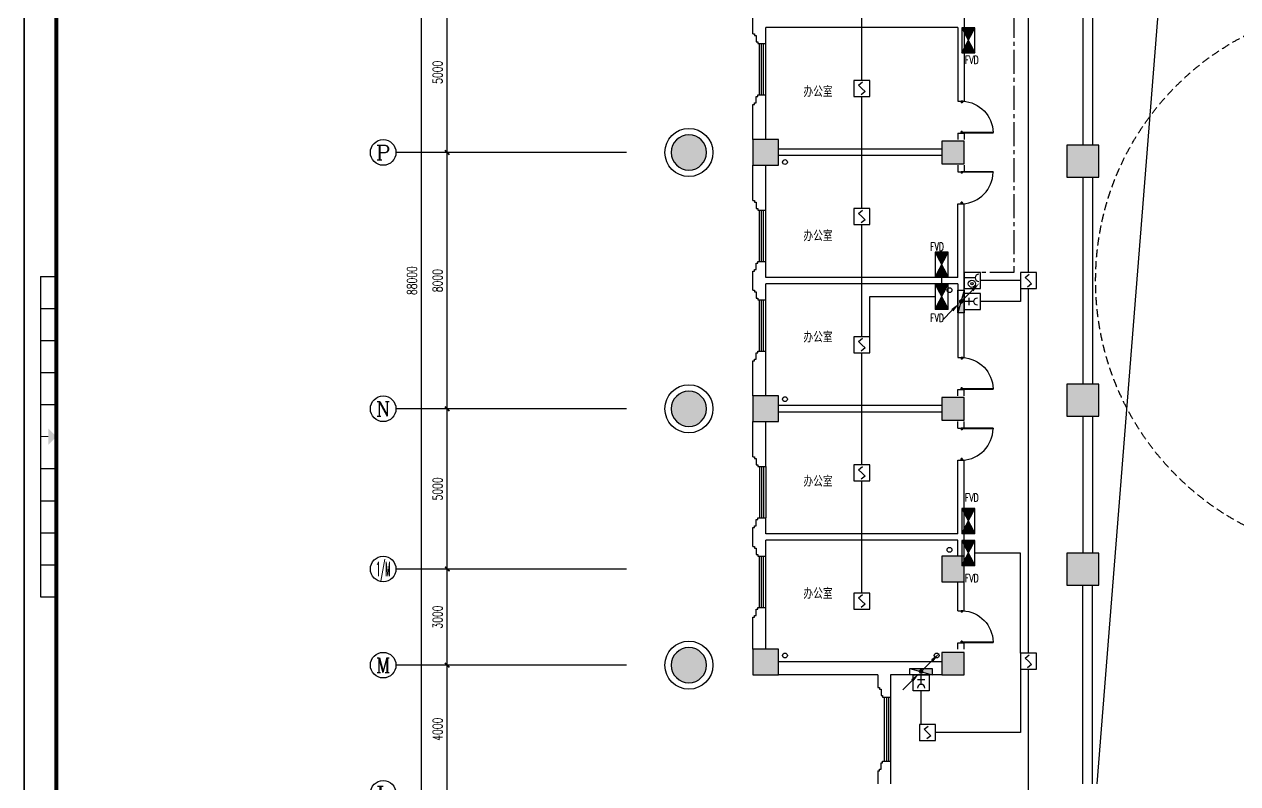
# Model space of a CAD drawing. Extents: x 190999 to 918899, y -200814 to 215286.
# Drawn here: x 750699 to 788585, y -33296 to -9596 of the extents above; entities that cross this region are included whole.
import ezdxf
from ezdxf.enums import TextEntityAlignment as Align

# ---------------------------------------------------------------- set-up
doc = ezdxf.new("R2010")
doc.units = 0
doc.header["$LTSCALE"] = 1000
doc.header["$MEASUREMENT"] = 0
doc.linetypes.add('CENTER2', pattern=[1.125, 0.75, -0.125, 0.125, -0.125])
doc.linetypes.add('HIDDEN', pattern=[0.375, 0.25, -0.125])
doc.layers.get('Defpoints').update_dxf_attribs({"color": 1})
for name, color, linetype in [('00-EQUIP', 3, 'Continuous'), ('00-LWIRE', 4, 'Continuous'), ('00-WIRE-4', 6, 'Continuous'), ('A-卫生间', 250, 'Continuous'), ('A-墙线', 2, 'Continuous'), ('A-外包装修', 250, 'Continuous'), ('A-外窗', 145, 'Continuous'), ('A-门', 167, 'Continuous'), ('AXIS', 3, 'Continuous'), ('AXIS_TEXT', 7, 'Continuous'), ('COLUMN', 2, 'Continuous'), ('EQUIP_消火栓', 1, 'Continuous'), ('PUB_HATCH', 250, 'Continuous'), ('STAIR', 5, 'Continuous'), ('图框', 189, 'Continuous'), ('房间名称', 7, 'Continuous'), ('暖通-风-说明', 3, 'Continuous'), ('雨水管', 151, 'Continuous')]:
    doc.layers.add(name, color=color, linetype=linetype)
doc.styles.add('_TCH_AXIS', font='COMPLEX', dxfattribs={"bigfont": 'GBCBIG'})
doc.styles.add('_TCH_DIM', font='SIMPLEX', dxfattribs={"bigfont": 'GBCBIG'})
doc.styles.add('COMPLEX', font='COMPLEX')
doc.styles.add('DIM_FONT', font='SIMPLEX', dxfattribs={"width": 0.7, "bigfont": 'GBCBIG'})
doc.styles.add('HZ-ZGBZ', font='romanc.shx', dxfattribs={"width": 0.65})
doc.styles.get("Standard").update_dxf_attribs({"font": 'simhei.ttf'})
doc.dimstyles.new('DIMN', dxfattribs={"dimtxt": 300, "dimasz": 100, "dimexe": 250, "dimexo": 300, "dimgap": 150, "dimtad": 1, "dimdec": 0, "dimzin": 0, "dimdsep": 46, "dimtxsty": 'DIM_FONT', "dimblk": 'ARCHTICK', "dimcen": 0.09, "dimclrt": 7, "dimazin": 2, "dimtfac": 1, "dimtdec": 0, "dimtix": 1, "dimtmove": 2, "dimatfit": 3, "dimfxl": 0, "dimtolj": 1, "dimtzin": 0, "dimarcsym": 0})

# ---------------------------------------------------------------- blocks, each defined once
blk = doc.blocks.new('TJAD_TK_A0')
at = {"layer": '图框'}
for p, q in [((2162, 399.3), (973, 399.3)), ((1517.5, -436.65), (1517.5, -431.65)), ((1527.5, -436.65), (1527.5, -431.65)), ((1537.5, -436.65), (1537.5, -431.65)), ((1547.5, -436.65), (1547.5, -431.65)), ((1557.5, -436.65), (1557.5, -431.65)), ((1577.5, -436.65), (1577.5, -431.65)), ((1587.5, -436.65), (1587.5, -431.65)), ((1597.5, -436.65), (1597.5, -431.65)), ((1607.5, -436.65), (1607.5, -431.65)), ((1617.5, -436.65), (1617.5, -431.65)), ((1517.5, -436.65), (1617.5, -436.65)), ((973, -441.7), (2162, -441.7))]:
    blk.add_line(p, q, dxfattribs=at)
at = {"layer": '图框', "const_width": 1.2}
blk.add_lwpolyline([(2152, -431.7), (2152, 389.3), (998, 389.3), (998, -431.7)], close=True, dxfattribs=at)
at = {"layer": '图框', "const_width": 0.3}
blk.add_lwpolyline([(1567.5, -434.15), (1567.5, -436.65)], dxfattribs=at)
at = {"layer": '图框'}
blk.add_solid([(1570, -434.15), (1565, -434.15), (1567.5, -431.65)], dxfattribs=at)
blk = doc.blocks.new('$TwtSys$00000434')
for p, q in [((-0.5, 0.5), (-0.5, -0.5)), ((-0.5, -0.5), (0.5, 0.5)), ((0.5, 0.5), (-0.5, 0.5)), ((0.5, -0.5), (0.5, 0.5)), ((-0.5, -0.5), (0.5, -0.5))]:
    blk.add_line(p, q)
blk.add_solid([(0.5, -0.5), (0.5, 0.5), (-0.5, -0.5)])
blk = doc.blocks.new('m1000')
at = {"layer": 'A-墙线'}
for p, q in [((0, 0), (0, 200)), ((1000, 0), (1000, 200))]:
    blk.add_line(p, q, dxfattribs=at)
at = {"layer": 'A-门'}
for p, q in [((0, 1100), (0, 100)), ((0, 1100), (20, 1100)), ((20, 1100), (20, 150)), ((0, 150), (30, 150)), ((0, 100), (50, 100)), ((30, 150), (30, 130)), ((30, 130), (50, 130)), ((50, 130), (50, 100)), ((950, 130), (950, 100)), ((970, 130), (950, 130)), ((1000, 100), (950, 100)), ((970, 150), (970, 130)), ((1000, 150), (970, 150)), ((1000, 150), (1000, 100))]:
    blk.add_line(p, q, dxfattribs=at)
blk.add_arc((0, 100), 1000, 2.866, 88.854, dxfattribs=at)
blk = doc.blocks.new('_ArchTick')
at = {"const_width": 0.5}
blk.add_lwpolyline([(-0.7, -0.7), (0.7, 0.7)], dxfattribs=at)
blk = doc.blocks.new('*D755')
at = {"layer": 'AXIS', "color": 0, "lineweight": -2}
for p, q in [((764699, -29596), (763654, -29596)), ((763904, -33596), (763904, -29596)), ((764699, -33596), (763654, -33596))]:
    blk.add_line(p, q, dxfattribs=at)
at = {"layer": 'Defpoints', "color": 0}
for p in [(763904, -29596), (764999, -29596), (764999, -33596)]:
    blk.add_point(p, dxfattribs=at)
at = {"layer": 'AXIS', "color": 0, "lineweight": -2, "xscale": 100, "yscale": 100, "zscale": 100}
for p, rotation in [((763904, -29596), 90), ((763904, -33596), 270)]:
    blk.add_blockref('_ArchTick', p, dxfattribs=dict(at, rotation=rotation))
at = {"layer": 'AXIS', "color": 7, "insert": (763604, -31596), "char_height": 300, "attachment_point": 5, "rotation": 90, "style": 'DIM_FONT'}
blk.add_mtext('\\A1;4000', dxfattribs=at)
blk = doc.blocks.new('*D756')
at = {"layer": 'AXIS', "color": 0, "lineweight": -2}
for p, q in [((764699, -26596), (763654, -26596)), ((763904, -29596), (763904, -26596)), ((764699, -29596), (763654, -29596))]:
    blk.add_line(p, q, dxfattribs=at)
at = {"layer": 'Defpoints', "color": 0}
for p in [(763904, -26596), (764999, -26596), (764999, -29596)]:
    blk.add_point(p, dxfattribs=at)
at = {"layer": 'AXIS', "color": 0, "lineweight": -2, "xscale": 100, "yscale": 100, "zscale": 100}
for p, rotation in [((763904, -26596), 90), ((763904, -29596), 270)]:
    blk.add_blockref('_ArchTick', p, dxfattribs=dict(at, rotation=rotation))
at = {"layer": 'AXIS', "color": 7, "insert": (763604, -28096), "char_height": 300, "attachment_point": 5, "rotation": 90, "style": 'DIM_FONT'}
blk.add_mtext('\\A1;3000', dxfattribs=at)
blk = doc.blocks.new('*D757')
at = {"layer": 'AXIS', "color": 0, "lineweight": -2}
for p, q in [((764699, -21596), (763654, -21596)), ((763904, -26596), (763904, -21596)), ((764699, -26596), (763654, -26596))]:
    blk.add_line(p, q, dxfattribs=at)
at = {"layer": 'Defpoints', "color": 0}
for p in [(763904, -21596), (764999, -21596), (764999, -26596)]:
    blk.add_point(p, dxfattribs=at)
at = {"layer": 'AXIS', "color": 0, "lineweight": -2, "xscale": 100, "yscale": 100, "zscale": 100}
for p, rotation in [((763904, -21596), 90), ((763904, -26596), 270)]:
    blk.add_blockref('_ArchTick', p, dxfattribs=dict(at, rotation=rotation))
at = {"layer": 'AXIS', "color": 7, "insert": (763604, -24096), "char_height": 300, "attachment_point": 5, "rotation": 90, "style": 'DIM_FONT'}
blk.add_mtext('\\A1;5000', dxfattribs=at)
blk = doc.blocks.new('*D758')
at = {"layer": 'AXIS', "color": 0, "lineweight": -2}
for p, q in [((764699, -13596), (763654, -13596)), ((763904, -21596), (763904, -13596)), ((764699, -21596), (763654, -21596))]:
    blk.add_line(p, q, dxfattribs=at)
at = {"layer": 'Defpoints', "color": 0}
for p in [(763904, -13596), (764999, -13596), (764999, -21596)]:
    blk.add_point(p, dxfattribs=at)
at = {"layer": 'AXIS', "color": 0, "lineweight": -2, "xscale": 100, "yscale": 100, "zscale": 100}
for p, rotation in [((763904, -13596), 90), ((763904, -21596), 270)]:
    blk.add_blockref('_ArchTick', p, dxfattribs=dict(at, rotation=rotation))
at = {"layer": 'AXIS', "color": 7, "insert": (763604, -17596), "char_height": 300, "attachment_point": 5, "rotation": 90, "style": 'DIM_FONT'}
blk.add_mtext('\\A1;8000', dxfattribs=at)
blk = doc.blocks.new('*D759')
at = {"layer": 'AXIS', "color": 0, "lineweight": -2}
for p, q in [((764699, -8596), (763654, -8596)), ((763904, -13596), (763904, -8596)), ((764699, -13596), (763654, -13596))]:
    blk.add_line(p, q, dxfattribs=at)
at = {"layer": 'Defpoints', "color": 0}
for p in [(763904, -8596), (764999, -8596), (764999, -13596)]:
    blk.add_point(p, dxfattribs=at)
at = {"layer": 'AXIS', "color": 0, "lineweight": -2, "xscale": 100, "yscale": 100, "zscale": 100}
for p, rotation in [((763904, -8596), 90), ((763904, -13596), 270)]:
    blk.add_blockref('_ArchTick', p, dxfattribs=dict(at, rotation=rotation))
at = {"layer": 'AXIS', "color": 7, "insert": (763604, -11096), "char_height": 300, "attachment_point": 5, "rotation": 90, "style": 'DIM_FONT'}
blk.add_mtext('\\A1;5000', dxfattribs=at)
blk = doc.blocks.new('*D772')
at = {"layer": 'AXIS', "color": 0, "lineweight": -2}
for p, q in [((764699, 26404), (762854, 26404)), ((763104, -61596), (763104, 26404)), ((764699, -61596), (762854, -61596))]:
    blk.add_line(p, q, dxfattribs=at)
at = {"layer": 'Defpoints', "color": 0}
for p in [(763104, 26404), (764999, 26404), (764999, -61596)]:
    blk.add_point(p, dxfattribs=at)
at = {"layer": 'AXIS', "color": 0, "lineweight": -2, "xscale": 100, "yscale": 100, "zscale": 100}
for p, rotation in [((763104, 26404), 90), ((763104, -61596), 270)]:
    blk.add_blockref('_ArchTick', p, dxfattribs=dict(at, rotation=rotation))
at = {"layer": 'AXIS', "color": 7, "insert": (762804, -17596), "char_height": 300, "attachment_point": 5, "rotation": 90, "style": 'DIM_FONT'}
blk.add_mtext('\\A1;88000', dxfattribs=at)
blk = doc.blocks.new('_FZH')
blk.add_lwpolyline([(-0.5, -0.5), (0.5, -0.5), (0.5, 0.5), (-0.5, 0.5)], close=True)
at = {"layer": 'PUB_HATCH'}
blk.add_solid([(-0.5, -0.5), (0.5, -0.5), (-0.5, 0.5), (0.5, 0.5)], dxfattribs=at)
blk = doc.blocks.new('_AXISO')
blk.add_circle((0, 0), 0.5)
at = {"layer": 'AXIS_TEXT', "style": 'COMPLEX', "width": 1.041667}
blk.add_attdef('A', text='', height=0.56, dxfattribs=at).set_placement((-0.25, -0.28), (0.25, -0.28), align=Align.FIT)
blk = doc.blocks.new('_LINKPT1')
at = {"color": 0}
blk.add_line((0, 0), (0, 0), dxfattribs=at)
blk = doc.blocks.new('3S1KCGW2')
for p, q in [((0.5, 0.5), (-0.5, 0.5)), ((-0.5, 0.5), (-0.5, -0.5)), ((-0.2, 0.2), (0.05, 0.4)), ((0, 0), (-0.2, 0.2)), ((0, 0), (0.2, -0.2)), ((0.5, -0.5), (0.5, 0.5)), ((-0.5, -0.5), (0.5, -0.5)), ((0.2, -0.2), (-0.05, -0.4))]:
    blk.add_line(p, q)
at = {"const_width": 0.04, "flags": 128}
blk.add_lwpolyline([(-0.5, -0.5), (-0.5, 0.5), (0.5, 0.5), (0.5, -0.5)], close=True, dxfattribs=at)
at = {"xscale": 0.002, "yscale": 0.002, "zscale": 0.002}
for p in [(-0.5, 0), (0, 0.5), (0.5, 0), (0, -0.5)]:
    blk.add_blockref('_LINKPT1', p, dxfattribs=at)
at = {"flags": 9}
blk.add_attdef('A', (0, 0), '', height=0.00002, dxfattribs=at)
blk = doc.blocks.new('3T1W6ZCM')
for p, q in [((0.5, 0.5), (-0.5, 0.5)), ((-0.5, 0.5), (-0.5, -0.5)), ((-0.178, 0.172), (-0.178, -0.443)), ((0.5, -0.5), (0.5, 0.5)), ((-0.5, -0.5), (0.5, -0.5))]:
    blk.add_line(p, q)
at = {"const_width": 0.04}
blk.add_lwpolyline([(-0.5, 0.5), (-0.5, -0.5), (0.5, -0.5), (0.5, 0.5)], close=True, dxfattribs=at)
for radius in [0.222, 0.074]:
    blk.add_circle((0.197, -0.03), radius)
blk.add_arc((-0.178, 0.403), 0.231, 180, 0)
at = {"xscale": 0.002, "yscale": 0.002, "zscale": 0.002}
for p in [(-0.5, 0), (0, 0.5), (0.5, 0), (0, -0.5)]:
    blk.add_blockref('_LINKPT1', p, dxfattribs=at)
at = {"flags": 9}
blk.add_attdef('A', (0, 0), '', height=0.00002, dxfattribs=at)
blk = doc.blocks.new('J62IR8YJ')
for p, q in [((-0.5, 1), (0.5, 1)), ((-0.5, 0), (-0.5, 1)), ((0.5, 1), (0.5, 0)), ((0.5, 0), (-0.5, 0)), ((-0.231, 0.312), (0.231, 0.312)), ((0, 0.598), (0, 0.06))]:
    blk.add_line(p, q)
at = {"const_width": 0.04, "flags": 128}
blk.add_lwpolyline([(-0.5, 0), (-0.5, 1), (0.5, 1), (0.5, 0)], close=True, dxfattribs=at)
blk.add_arc((0, 0.829), 0.231, 180, 0)
at = {"xscale": 0.002, "yscale": 0.00200000000000955, "zscale": 0.002}
for p in [(0, 1), (-0.5, 0.5), (0, 0), (0.5, 0.5)]:
    blk.add_blockref('_LINKPT1', p, dxfattribs=at)
at = {"flags": 9}
blk.add_attdef('A', (0, 0), '', height=0.00002, dxfattribs=at)
blk = doc.blocks.new('6H2KALM6')
for p, q in [((-0.78, 0.4), (0.78, -0.4)), ((0.78, 0.4), (-0.78, -0.4)), ((0.78, 0.4), (-0.78, 0.4)), ((-0.78, 0.4), (-0.78, -0.4)), ((0.78, -0.4), (0.78, 0.4)), ((-0.78, -0.4), (0.78, -0.4))]:
    blk.add_line(p, q)
at = {"const_width": 0.04}
blk.add_lwpolyline([(-0.78, 0.4), (-0.78, -0.4), (0.78, -0.4), (0.78, 0.4)], close=True, dxfattribs=at)
for points in [[(-0.78, 0.4), (0, 0), (-0.78, -0.4)], [(0.78, 0.4), (0, 0), (0.78, -0.4)]]:
    blk.add_solid(points)
at = {"xscale": 0.002, "yscale": 0.002, "zscale": 0.002}
for p in [(-0.78, 0), (0, 0.4), (0.78, 0), (0, -0.4)]:
    blk.add_blockref('_LINKPT1', p, dxfattribs=at)
at = {"flags": 9}
blk.add_attdef('A', (0, 0), '', height=0.00002, dxfattribs=at)
blk = doc.blocks.new('_WRLD1L')
for p, q in [((0.7, 0.7), (0, 0)), ((0.104, 0.104), (0.104, 0.104)), ((-0.104, -0.104), (-0.104, -0.104))]:
    blk.add_line(p, q)
at = {"const_width": 0.142}
blk.add_lwpolyline([(-0.071, 0, 1), (0.071, 0, 1)], format="xyb", close=True, dxfattribs=at)
blk.add_solid([(0.63, 0.77), (0.77, 0.63), (1.15, 1.15)])
at = {"width": 0.8, "flags": 9}
blk.add_attdef('A', (0, 0), '', height=0.00002, dxfattribs=at)
blk = doc.blocks.new('_WRLD10L')
for p, q in [((1.15, 1.15), (0.55, 0.55)), ((0.104, 0.104), (0.104, 0.104)), ((-0.104, -0.104), (-0.104, -0.104))]:
    blk.add_line(p, q)
at = {"const_width": 0.142}
blk.add_lwpolyline([(-0.071, 0, 1), (0.071, 0, 1)], format="xyb", close=True, dxfattribs=at)
blk.add_solid([(0.62, 0.48), (0.48, 0.62), (0.1, 0.1)])
at = {"width": 0.8, "flags": 9}
blk.add_attdef('A', (0, 0), '', height=0.00002, dxfattribs=at)

msp = doc.modelspace()

# ---------------------------------------------------------------- hatches: boundary and pattern name
at = {"layer": 'PUB_HATCH'}
for points in [[(770898.5, -13596.3, 1), (771998.5, -13596.3, 1)], [(774248.5, -13996.3), (774248.5, -13196.3), (773448.5, -13196.3), (773448.5, -13996.3)], [(780048.5, -13946.3), (780048.5, -13246.3), (779348.5, -13246.3), (779348.5, -13946.3)], [(770898.5, -21596.3, 1), (771998.5, -21596.3, 1)], [(774248.5, -21196.3), (773448.5, -21196.3), (773448.5, -21996.3), (774248.5, -21996.3)], [(780048.5, -21246.3), (779348.5, -21246.3), (779348.5, -21946.3), (780048.5, -21946.3)], [(780048.5, -26196.3), (779348.5, -26196.3), (779348.5, -26996.3), (780048.5, -26996.3)], [(770898.5, -29596.3, 1), (771998.5, -29596.3, 1)], [(774248.5, -29096.3), (773448.5, -29096.3), (773448.5, -29896.3), (774248.5, -29896.3)], [(780048.5, -29196.3), (779348.5, -29196.3), (779348.5, -29896.3), (780048.5, -29896.3)]]:
    msp.add_hatch(color=256, dxfattribs=at).paths.add_polyline_path(points)

# ---------------------------------------------------------------- linework, layer by layer
at = {"layer": '00-WIRE-4'}
for p, q in [((782048.5, -17346.3), (782048.5, -5966.3)), ((776848.5, -11346.3), (776848.5, -7846.3)), ((776848.5, -15346.3), (776848.5, -11846.3)), ((776848.5, -19346.3), (776848.5, -15846.3)), ((779339.5, -17486.3), (779339.5, -17706.3)), ((781798.5, -17596.3), (780548.5, -17596.3)), ((777098.5, -19346.3), (777098.5, -18096.3)), ((777098.5, -18096.3), (779139.5, -18096.3)), ((781798.5, -17846.3), (781798.5, -18246.3)), ((782048.5, -29226.3), (782048.5, -17846.3)), ((781798.5, -18246.3), (780548.5, -18246.3)), ((776848.5, -23346.3), (776848.5, -19846.3)), ((776848.5, -27346.3), (776848.5, -23846.3)), ((781798.5, -26096.3), (780373.5, -26096.3)), ((781798.5, -29226.3), (781798.5, -26096.3)), ((781798.5, -29726.3), (781798.5, -31698)), ((782048.5, -38121.3), (782048.5, -29726.3)), ((778698.5, -31448), (778698.5, -30396.3)), ((781798.5, -31698), (779148.5, -31698))]:
    msp.add_line(p, q, dxfattribs=at)
at = {"layer": '00-WIRE-4', "linetype": 'CENTER2'}
for p, q in [((781598.5, -9271.3), (781598.5, -17346.3)), ((781598.5, -17346.3), (780548.5, -17346.3))]:
    msp.add_line(p, q, dxfattribs=at)
at = {"layer": 'A-卫生间', "linetype": 'HIDDEN'}
msp.add_circle((792748.5, -17596.3), 8600, dxfattribs=at)
at = {"layer": 'A-墙线'}
for p, q in [((780048.5, -8996.3), (780048.5, -11994.3)), ((773448.5, -9896.3), (773448.5, -9296.3)), ((773848.5, -10196.3), (773848.5, -9696.3)), ((779848.5, -9696.3), (773848.5, -9696.3)), ((779848.5, -9696.3), (779848.5, -11994.3)), ((773448.5, -9896.3), (773498.5, -9896.3)), ((773498.5, -9896.3), (773498.5, -9946.3)), ((773498.5, -9946.3), (773548.5, -9946.3)), ((773548.5, -9946.3), (773548.5, -10146.3)), ((773548.5, -10146.3), (773598.5, -10146.3)), ((773598.5, -10146.3), (773598.5, -10196.3)), ((773598.5, -10196.3), (773848.5, -10196.3)), ((773448.5, -13196.3), (773448.5, -12096.3)), ((773448.5, -12096.3), (773498.5, -12096.3)), ((773498.5, -12046.3), (773548.5, -12046.3)), ((773498.5, -12096.3), (773498.5, -12046.3)), ((773548.5, -11846.3), (773598.5, -11846.3)), ((773548.5, -12046.3), (773548.5, -11846.3)), ((773598.5, -11846.3), (773598.5, -11796.3)), ((773598.5, -11796.3), (773848.5, -11796.3)), ((773848.5, -13196.3), (773848.5, -11796.3)), ((779848.5, -12996.3), (779848.5, -13196.3)), ((780048.5, -12996.3), (780048.5, -13196.3)), ((779348.5, -13496.3), (774248.5, -13496.3)), ((773448.5, -15096.3), (773448.5, -13996.3)), ((773848.5, -15396.3), (773848.5, -13996.3)), ((779348.5, -13696.3), (774248.5, -13696.3)), ((779848.5, -13996.3), (779848.5, -14196.3)), ((780048.5, -13996.3), (780048.5, -14196.3)), ((773448.5, -15096.3), (773498.5, -15096.3)), ((773498.5, -15096.3), (773498.5, -15146.3)), ((773498.5, -15146.3), (773548.5, -15146.3)), ((773548.5, -15146.3), (773548.5, -15346.3)), ((773548.5, -15346.3), (773598.5, -15346.3)), ((773598.5, -15346.3), (773598.5, -15396.3)), ((773598.5, -15396.3), (773848.5, -15396.3)), ((779848.5, -17496.3), (779848.5, -15196.3)), ((780048.5, -19996.3), (780048.5, -15196.3)), ((773548.5, -17046.3), (773598.5, -17046.3)), ((773548.5, -17246.3), (773548.5, -17046.3)), ((773598.5, -17046.3), (773598.5, -16996.3)), ((773598.5, -16996.3), (773848.5, -16996.3)), ((773848.5, -17496.3), (773848.5, -16996.3)), ((773448.5, -17896.3), (773448.5, -17296.3)), ((773448.5, -17296.3), (773498.5, -17296.3)), ((773498.5, -17246.3), (773548.5, -17246.3)), ((773498.5, -17296.3), (773498.5, -17246.3)), ((779848.5, -17496.3), (773848.5, -17496.3)), ((773848.5, -18196.3), (773848.5, -17696.3)), ((779848.5, -17696.3), (773848.5, -17696.3)), ((779848.5, -17696.3), (779848.5, -19996.3)), ((773448.5, -17896.3), (773498.5, -17896.3)), ((773498.5, -17896.3), (773498.5, -17946.3)), ((773498.5, -17946.3), (773548.5, -17946.3)), ((773548.5, -17946.3), (773548.5, -18146.3)), ((773548.5, -18146.3), (773598.5, -18146.3)), ((773598.5, -18146.3), (773598.5, -18196.3)), ((773598.5, -18196.3), (773848.5, -18196.3)), ((773498.5, -20046.3), (773548.5, -20046.3)), ((773498.5, -20096.3), (773498.5, -20046.3)), ((773548.5, -19846.3), (773598.5, -19846.3)), ((773548.5, -20046.3), (773548.5, -19846.3)), ((773598.5, -19846.3), (773598.5, -19796.3)), ((773598.5, -19796.3), (773848.5, -19796.3)), ((773848.5, -21196.3), (773848.5, -19796.3)), ((773448.5, -21196.3), (773448.5, -20096.3)), ((773448.5, -20096.3), (773498.5, -20096.3)), ((779848.5, -21196.3), (779848.5, -20996.3)), ((780048.5, -21196.3), (780048.5, -20996.3)), ((779348.5, -21496.3), (774248.5, -21496.3)), ((779348.5, -21696.3), (774248.5, -21696.3)), ((773448.5, -23096.3), (773448.5, -21996.3)), ((773848.5, -23396.3), (773848.5, -21996.3)), ((779848.5, -22196.3), (779848.5, -21996.3)), ((780048.5, -22196.3), (780048.5, -21996.3)), ((773448.5, -23096.3), (773498.5, -23096.3)), ((773498.5, -23096.3), (773498.5, -23146.3)), ((773498.5, -23146.3), (773548.5, -23146.3)), ((773548.5, -23146.3), (773548.5, -23346.3)), ((773548.5, -23346.3), (773598.5, -23346.3)), ((773598.5, -23346.3), (773598.5, -23396.3)), ((773598.5, -23396.3), (773848.5, -23396.3)), ((779848.5, -25496.3), (779848.5, -23196.3)), ((780048.5, -26196.3), (780048.5, -23196.3)), ((773598.5, -25046.3), (773598.5, -24996.3)), ((773598.5, -24996.3), (773848.5, -24996.3)), ((773848.5, -25496.3), (773848.5, -24996.3)), ((773448.5, -25896.3), (773448.5, -25296.3)), ((773448.5, -25296.3), (773498.5, -25296.3)), ((773498.5, -25246.3), (773548.5, -25246.3)), ((773498.5, -25296.3), (773498.5, -25246.3)), ((773548.5, -25046.3), (773598.5, -25046.3)), ((773548.5, -25246.3), (773548.5, -25046.3)), ((779848.5, -25496.3), (773848.5, -25496.3)), ((773848.5, -26196.3), (773848.5, -25696.3)), ((779848.5, -25696.3), (773848.5, -25696.3)), ((779848.5, -26196.3), (779848.5, -25696.3)), ((773448.5, -25896.3), (773498.5, -25896.3)), ((773498.5, -25896.3), (773498.5, -25946.3)), ((773498.5, -25946.3), (773548.5, -25946.3)), ((773548.5, -25946.3), (773548.5, -26146.3)), ((773548.5, -26146.3), (773598.5, -26146.3)), ((773598.5, -26146.3), (773598.5, -26196.3)), ((773598.5, -26196.3), (773848.5, -26196.3)), ((779848.5, -27896.3), (779848.5, -26996.3)), ((780048.5, -27896.3), (780048.5, -26996.3)), ((773548.5, -27846.3), (773598.5, -27846.3)), ((773548.5, -28046.3), (773548.5, -27846.3)), ((773598.5, -27846.3), (773598.5, -27796.3)), ((773598.5, -27796.3), (773848.5, -27796.3)), ((773848.5, -29096.3), (773848.5, -27796.3)), ((773448.5, -29096.3), (773448.5, -28096.3)), ((773448.5, -28096.3), (773498.5, -28096.3)), ((773498.5, -28046.3), (773548.5, -28046.3)), ((773498.5, -28096.3), (773498.5, -28046.3)), ((779848.5, -29096.3), (779848.5, -28896.3)), ((780048.5, -29096.3), (780048.5, -28896.3)), ((779348.5, -29496.3), (774248.5, -29496.3)), ((777348.5, -29896.3), (774248.5, -29896.3)), ((777348.5, -29896.3), (777348.5, -30296.3)), ((779348.5, -29896.3), (777748.5, -29896.3)), ((777748.5, -29896.3), (777748.5, -30596.3)), ((777348.5, -30296.3), (777398.5, -30296.3)), ((777398.5, -30296.3), (777398.5, -30346.3)), ((777398.5, -30346.3), (777448.5, -30346.3)), ((777448.5, -30346.3), (777448.5, -30546.3)), ((777448.5, -30546.3), (777498.5, -30546.3)), ((777498.5, -30546.3), (777498.5, -30596.3)), ((777498.5, -30596.3), (777748.5, -30596.3)), ((777348.5, -32896.3), (777398.5, -32896.3)), ((777348.5, -32896.3), (777348.5, -33296.3)), ((777398.5, -32846.3), (777448.5, -32846.3)), ((777398.5, -32896.3), (777398.5, -32846.3)), ((777448.5, -32646.3), (777498.5, -32646.3)), ((777448.5, -32846.3), (777448.5, -32646.3)), ((777498.5, -32646.3), (777498.5, -32596.3)), ((777498.5, -32596.3), (777748.5, -32596.3)), ((777748.5, -32596.3), (777748.5, -33296.3))]:
    msp.add_line(p, q, dxfattribs=at)
at = {"layer": 'A-外包装修'}
for centre in [(771448.5, -13596.3), (771448.5, -21596.3), (771448.5, -29596.3)]:
    msp.add_circle(centre, 750, dxfattribs=at)
at = {"layer": 'A-外窗'}
for p, q in [((773648.5, -11796.3), (773648.5, -10196.3)), ((773718.5, -11796.3), (773718.5, -10196.3)), ((773778.5, -11796.3), (773778.5, -10196.3)), ((773848.5, -11796.3), (773848.5, -10196.3)), ((773648.5, -16996.3), (773648.5, -15396.3)), ((773718.5, -16996.3), (773718.5, -15396.3)), ((773778.5, -16996.3), (773778.5, -15396.3)), ((773848.5, -16996.3), (773848.5, -15396.3)), ((773648.5, -19796.3), (773648.5, -18196.3)), ((773718.5, -19796.3), (773718.5, -18196.3)), ((773778.5, -19796.3), (773778.5, -18196.3)), ((773848.5, -19796.3), (773848.5, -18196.3)), ((773648.5, -23396.3), (773648.5, -24996.3)), ((773718.5, -23396.3), (773718.5, -24996.3)), ((773778.5, -23396.3), (773778.5, -24996.3)), ((773848.5, -23396.3), (773848.5, -24996.3)), ((773648.5, -27796.3), (773648.5, -26196.3)), ((773718.5, -27796.3), (773718.5, -26196.3)), ((773778.5, -27796.3), (773778.5, -26196.3)), ((773848.5, -27796.3), (773848.5, -26196.3)), ((777548.5, -30596.3), (777548.5, -32596.3)), ((777618.5, -30596.3), (777618.5, -32596.3)), ((777678.5, -30596.3), (777678.5, -32596.3)), ((777748.5, -30596.3), (777748.5, -32596.3))]:
    msp.add_line(p, q, dxfattribs=at)
at = {"layer": 'AXIS'}
for p, q in [((769498.5, -13596.3), (762304.1, -13596.3)), ((769498.5, -21596.3), (762304.1, -21596.3)), ((769498.5, -26596.3), (762304.1, -26596.3)), ((769498.5, -29596.3), (762304.1, -29596.3))]:
    msp.add_line(p, q, dxfattribs=at)
at = {"layer": 'COLUMN'}
for p, q in [((774248.5, -13196.3), (773448.5, -13196.3)), ((773448.5, -13196.3), (773448.5, -13996.3)), ((774248.5, -13996.3), (774248.5, -13196.3)), ((780048.5, -13246.3), (779348.5, -13246.3)), ((779348.5, -13246.3), (779348.5, -13946.3)), ((780048.5, -13946.3), (780048.5, -13246.3)), ((773448.5, -13996.3), (774248.5, -13996.3)), ((779348.5, -13946.3), (780048.5, -13946.3)), ((774248.5, -21196.3), (773448.5, -21196.3)), ((773448.5, -21196.3), (773448.5, -21996.3)), ((774248.5, -21996.3), (774248.5, -21196.3)), ((780048.5, -21246.3), (779348.5, -21246.3)), ((779348.5, -21246.3), (779348.5, -21946.3)), ((780048.5, -21946.3), (780048.5, -21246.3)), ((779348.5, -21946.3), (780048.5, -21946.3)), ((773448.5, -21996.3), (774248.5, -21996.3)), ((780048.5, -26196.3), (779348.5, -26196.3)), ((779348.5, -26196.3), (779348.5, -26996.3)), ((780048.5, -26996.3), (780048.5, -26196.3)), ((779348.5, -26996.3), (780048.5, -26996.3)), ((774248.5, -29096.3), (773448.5, -29096.3)), ((773448.5, -29096.3), (773448.5, -29896.3)), ((774248.5, -29896.3), (774248.5, -29096.3)), ((780048.5, -29196.3), (779348.5, -29196.3)), ((779348.5, -29196.3), (779348.5, -29896.3)), ((780048.5, -29896.3), (780048.5, -29196.3)), ((773448.5, -29896.3), (774248.5, -29896.3)), ((779348.5, -29896.3), (780048.5, -29896.3))]:
    msp.add_line(p, q, dxfattribs=at)
for centre, start, end in [((771448.5, -13596.3), 0, 180), ((771448.5, -13596.3), 180, 0), ((771448.5, -21596.3), 0, 180), ((771448.5, -21596.3), 180, 0), ((771448.5, -29596.3), 0, 180), ((771448.5, -29596.3), 180, 0)]:
    msp.add_arc(centre, 550, start, end, dxfattribs=at)
at = {"layer": 'STAIR'}
for p, q in [((784198.5, -33296.3), (786429.3, -5097.2)), ((783748.5, -9096.3), (783748.5, -13368.4)), ((784048.5, -9096.3), (784048.5, -13368.4)), ((783748.5, -14368.4), (783748.5, -20824.2)), ((784048.5, -14368.4), (784048.5, -20824.2)), ((783748.5, -21824.2), (783748.5, -26096.3)), ((784048.5, -21824.2), (784048.5, -26096.3)), ((783748.5, -33296.3), (783748.5, -27096.3)), ((784048.5, -33296.3), (784048.5, -27096.3))]:
    msp.add_line(p, q, dxfattribs=at)
at = {"layer": '雨水管'}
for centre in [(774448.5, -13896.3), (779584.2, -17893.7), (774448.5, -21296.3), (779584.2, -25996.3), (774448.5, -29296.3), (779184.2, -29296.3)]:
    msp.add_circle(centre, 75, dxfattribs=at)

# ---------------------------------------------------------------- block references
at = {"layer": '00-EQUIP', "yscale": 500, "zscale": 500}
for name, p, xscale, rotation in [('6H2KALM6', (780173.5, -10096.3), 500, 90), ('6H2KALM6', (779339.5, -17096.3), 500, 90), ('3T1W6ZCM', (780298.5, -17596.3), 500, 270), ('6H2KALM6', (779339.5, -18096.3), 500, 90), ('J62IR8YJ', (780048.5, -18246.3), -500, 270), ('6H2KALM6', (780173.5, -25096.3), 500, 90), ('6H2KALM6', (780173.5, -26096.3), 500, 90), ('J62IR8YJ', (778698.5, -29896.3), 500, 180)]:
    msp.add_blockref(name, p, dxfattribs=dict(at, xscale=xscale, rotation=rotation))
at = {"layer": '00-EQUIP', "xscale": 500, "yscale": 500, "zscale": 500}
for p in [(776848.5, -11596.3), (776848.5, -15596.3), (782048.5, -17596.3), (776848.5, -19596.3), (776848.5, -23596.3), (776848.5, -27596.3), (782048.5, -29476.3), (778898.5, -31698)]:
    msp.add_blockref('3S1KCGW2', p, dxfattribs=at)
at = {"layer": '00-LWIRE', "xscale": 500, "yscale": 500, "zscale": 500}
for p in [(779948.5, -18246.3), (778698.5, -29796.3)]:
    msp.add_blockref('_WRLD1L', p, dxfattribs=at)
at = {"layer": '00-LWIRE', "xscale": 500, "yscale": 500, "zscale": 500, "rotation": 180}
for p in [(779948.5, -18246.3), (778698.5, -29796.3)]:
    msp.add_blockref('_WRLD10L', p, dxfattribs=at)
at = {"layer": 'A-门', "xscale": -1, "rotation": 270}
for p in [(779848.5, -12994.3), (779848.5, -20996.3), (779848.5, -28896.3)]:
    msp.add_blockref('m1000', p, dxfattribs=at)
at = {"layer": 'A-门', "rotation": 270}
for p in [(779848.5, -14196.3), (779848.5, -22198.3)]:
    msp.add_blockref('m1000', p, dxfattribs=at)
at = {"layer": 'AXIS'}
ref = msp.add_blockref('_AXISO', (761904.1, -13596.3), dxfattribs=dict(at, xscale=800, yscale=800, zscale=800))
ref.add_attrib('A', 'P', dxfattribs={"layer": 'AXIS_TEXT', "height": 452.5, "style": '_TCH_AXIS', "width": 1.235294}).set_placement((761677.8, -13822.6), (762130.4, -13822.6), align=Align.FIT)
ref = msp.add_blockref('_AXISO', (761904.1, -21596.3), dxfattribs=dict(at, xscale=800, yscale=800, zscale=800))
ref.add_attrib('A', 'N', dxfattribs={"layer": 'AXIS_TEXT', "height": 452.5, "style": '_TCH_AXIS', "width": 1.105263}).set_placement((761677.8, -21822.6), (762130.4, -21822.6), align=Align.FIT)
ref = msp.add_blockref('_AXISO', (761904.1, -26596.3), dxfattribs=dict(at, xscale=800, yscale=800, zscale=800))
ref.add_attrib('A', '1/M', dxfattribs={"layer": 'AXIS_TEXT', "height": 452.55, "style": '_TCH_AXIS', "width": 0.362069}).set_placement((761677.8, -26822.6), (762130.4, -26822.6), align=Align.FIT)
ref = msp.add_blockref('_AXISO', (761904.1, -29596.3), dxfattribs=dict(at, xscale=800, yscale=800, zscale=800))
ref.add_attrib('A', 'M', dxfattribs={"layer": 'AXIS_TEXT', "height": 452.5, "style": '_TCH_AXIS'}).set_placement((761677.8, -29822.6), (762130.4, -29822.6), align=Align.FIT)
ref = msp.add_blockref('_AXISO', (761904.1, -33596.3), dxfattribs=dict(at, xscale=800, yscale=800, zscale=800))
ref.add_attrib('A', 'L', dxfattribs={"layer": 'AXIS_TEXT', "height": 452.5, "style": '_TCH_AXIS', "width": 1.4}).set_placement((761677.8, -33822.6), (762130.4, -33822.6), align=Align.FIT)
at = {"layer": 'COLUMN', "xscale": 1000, "yscale": 1000, "zscale": 1000}
msp.add_blockref('_FZH', (783748.5, -13868.4), dxfattribs=at)
at = {"layer": 'COLUMN', "yscale": 1000, "zscale": 1000, "rotation": 270}
for p, xscale in [((783748.5, -21324.2), 1000.000000003027), ((783748.5, -26596.3), 999.9999999993015)]:
    msp.add_blockref('_FZH', p, dxfattribs=dict(at, xscale=xscale))
at = {"layer": 'EQUIP_消火栓', "xscale": -700, "yscale": 200, "zscale": 700}
for p, rotation in [((779948.5, -18246.3), 90), ((778698.5, -29796.3), 180)]:
    msp.add_blockref('$TwtSys$00000434', p, dxfattribs=dict(at, rotation=rotation))
at = {"layer": '图框', "xscale": 100, "yscale": 100, "zscale": 100, "rotation": 270}
for p in [(710768.8, 134286.5), (794868.8, 134286.5)]:
    msp.add_blockref('TJAD_TK_A0', p, dxfattribs=at)

# ---------------------------------------------------------------- texts
at = {"layer": '房间名称', "style": '_TCH_DIM'}
for p in [(775025.8, -11864.7), (775025.8, -16364.7), (775025.8, -19527.9), (775025.8, -24027.9), (775025.8, -27527.9)]:
    msp.add_text('办公室', height=337.59, dxfattribs=at).set_placement(p)
at = {"layer": '暖通-风-说明', "style": 'HZ-ZGBZ', "width": 0.7}
for p in [(780068.1, -10831.9), (778984.1, -16661.3), (778984.1, -18887.3), (780068.1, -24493.4), (780068.1, -27003.4)]:
    msp.add_text('FVD', height=250, dxfattribs=at).set_placement(p)

# ---------------------------------------------------------------- dimensions: what is measured, and where the dimension line sits
at = {"layer": 'AXIS'}
for p1, p2, distance, picture, middle in [((764998.5, -61596.3), (764998.5, 26403.7), 1894.4, '*D772', (762804.1, -17596.3)), ((764998.5, -13596.3), (764998.5, -8596.3), 1094.4, '*D759', (763604.1, -11096.3)), ((764998.5, -21596.3), (764998.5, -13596.3), 1094.4, '*D758', (763604.1, -17596.3)), ((764998.5, -26596.3), (764998.5, -21596.3), 1094.4, '*D757', (763604.1, -24096.3)), ((764998.5, -29596.3), (764998.5, -26596.3), 1094.4, '*D756', (763604.1, -28096.3)), ((764998.5, -33596.3), (764998.5, -29596.3), 1094.4, '*D755', (763604.1, -31596.3))]:
    dim = msp.add_aligned_dim(p1=p1, p2=p2, distance=distance, dimstyle='DIMN', dxfattribs=at)
    dim.commit()
    dim.dimension.update_dxf_attribs({"geometry": picture, "text_midpoint": middle})

doc.saveas('drawing.dxf')
